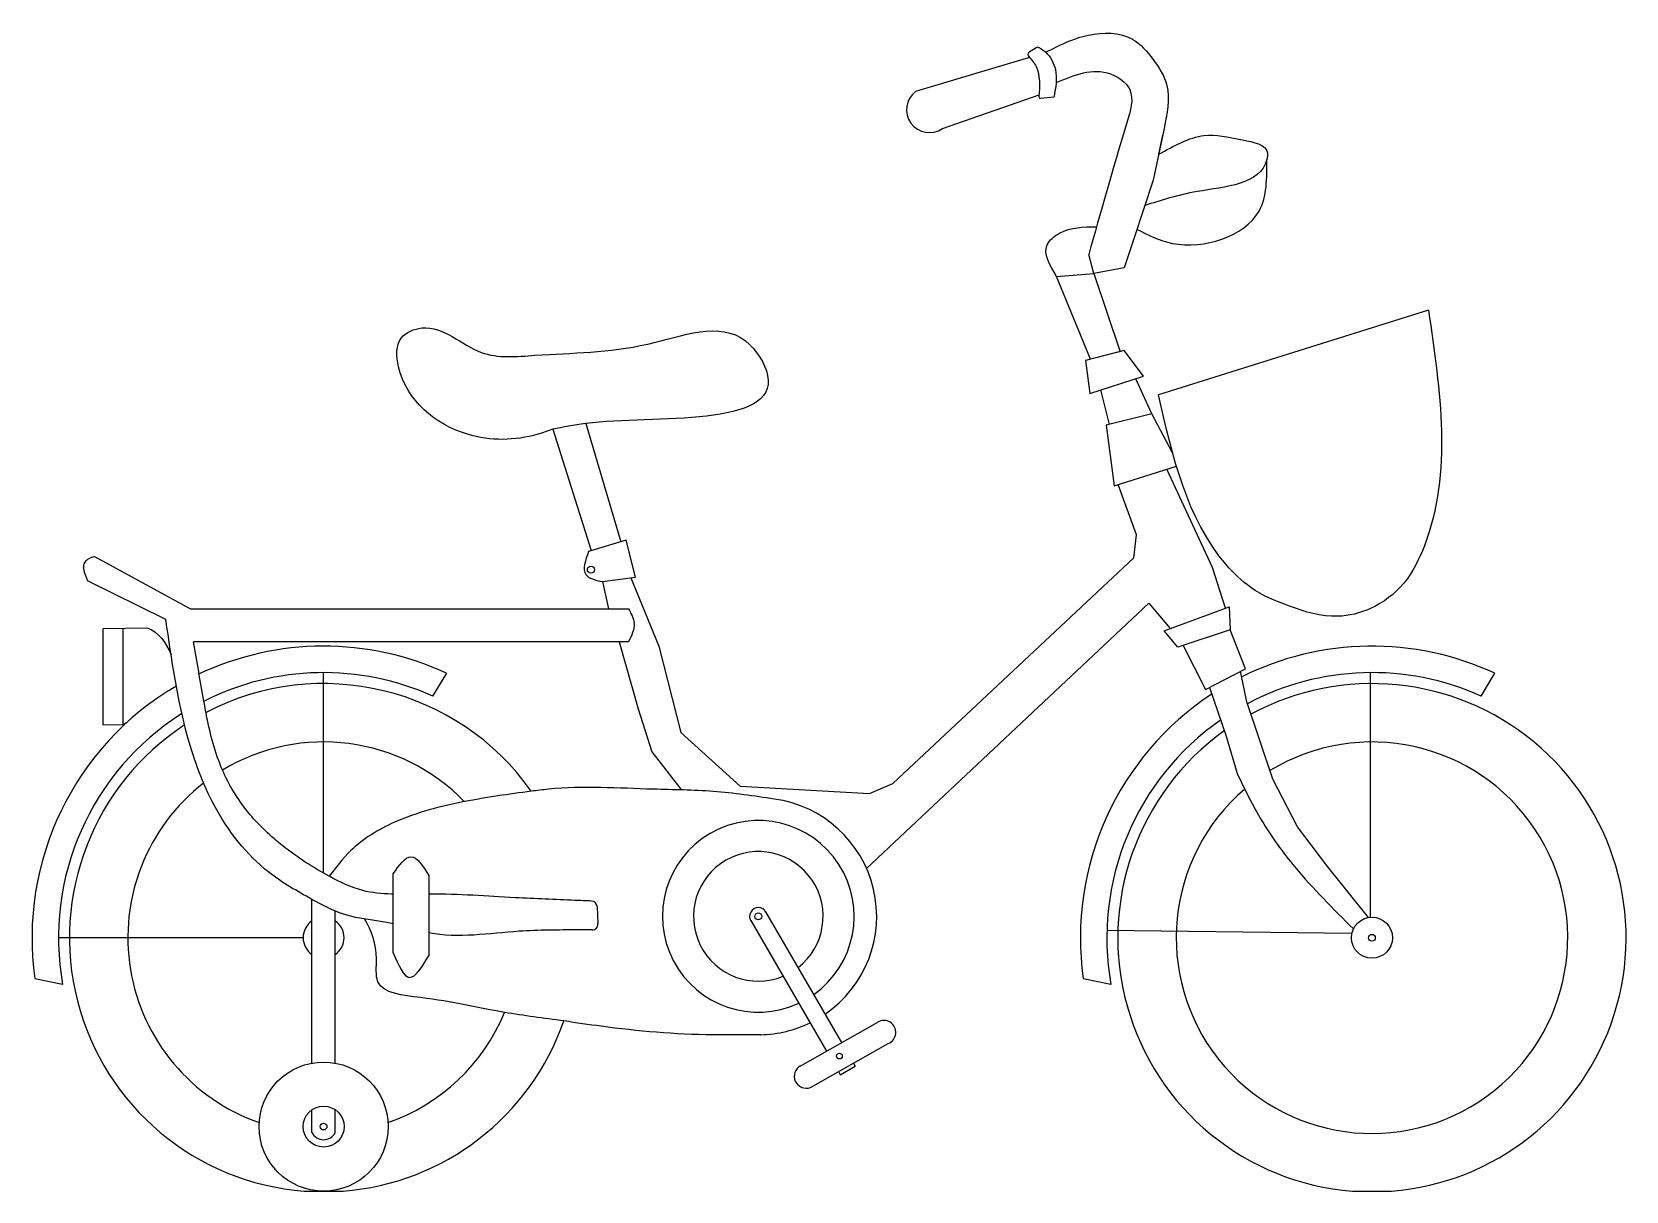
# Model space of a CAD drawing. Header units: millimetres. Extents: x -916 to 174, y 0 to 792.
import ezdxf

# ---------------------------------------------------------------- set-up
doc = ezdxf.new("R2010")
doc.units = ezdxf.units.MM
doc.layers.add('ceco.net 408', color=7, linetype='Continuous', lineweight=25)

msp = doc.modelspace()

# ---------------------------------------------------------------- linework, layer by layer
at = {"layer": 'ceco.net 408'}
for p, q in [((-234, 774.9), (-311.9, 751.5)), ((-229.6, 781.5), (-234.2, 778.6)), ((-293.6, 726.4), (-227.5, 749.4)), ((-226.5, 747.1), (-217.3, 748)), ((-142.1, 726.4), (-149.6, 691)), ((-149.6, 691), (-162.8, 650.8)), ((-162.8, 650.8), (-169.3, 631.1)), ((-190, 627.2), (-193.6, 640.2)), ((-215.5, 625.2), (-190, 627.2)), ((-192.3, 568.7), (-215.5, 625.2)), ((-169.3, 631.1), (-190, 627.2)), ((-190, 627.2), (-172.2, 573.7)), ((38.6, 602.1), (-145.8, 544.2)), ((-169.3, 574.6), (-195.7, 567.8)), ((-195.7, 567.8), (-192.9, 545.2)), ((-156.2, 557), (-169.3, 574.6)), ((-192.9, 545.2), (-156.2, 557)), ((-179.3, 524.1), (-185.2, 547.6)), ((-150.5, 531.4), (-161.4, 555.3)), ((-537.3, 524.7), (-513.4, 443.9)), ((-150.5, 531.4), (-181.6, 523.6)), ((-181.6, 523.6), (-176.3, 482)), ((-136.3, 504.7), (-150.5, 531.4)), ((-559.9, 520.7), (-533.7, 437.8)), ((-176.3, 482), (-133.6, 495.5)), ((-109.1, 426.3), (-140.3, 493.4)), ((-160.9, 448.6), (-173.5, 482.9)), ((-162.8, 432.8), (-160.9, 448.6)), ((-509.8, 445), (-535.4, 437.3)), ((-503.4, 419.6), (-509.8, 445)), ((-873.2, 433.8), (-807.4, 398)), ((-327.4, 278.6), (-162.8, 432.8)), ((-100, 398.5), (-109.1, 426.3)), ((-824.3, 390.6), (-877.9, 417.1)), ((-526, 416.6), (-503.4, 419.6)), ((-526, 416.6), (-521.8, 398)), ((-506.5, 419.2), (-487.4, 372.4)), ((-807.4, 398), (-508.1, 398)), ((-345.4, 220.5), (-152.4, 401.9)), ((-152.4, 401.9), (-137.9, 384.6)), ((-142.1, 383), (-97.5, 399.4)), ((-97.5, 399.4), (-96.9, 383.6)), ((-836.6, 384.8), (-867.5, 384.4)), ((-867.5, 384.4), (-867.5, 318.6)), ((-853.5, 319), (-853.5, 384.8)), ((-132.6, 371.8), (-142.1, 383)), ((-96.9, 383.6), (-132.6, 371.8)), ((-86.5, 357.1), (-96.9, 383.6)), ((-508.1, 375.4), (-805.5, 375.4)), ((-514.6, 375.4), (-501.5, 329.7)), ((-487.4, 372.4), (-472.4, 313.5)), ((-129.1, 373), (-113.7, 342.9)), ((-716.5, 217.3), (-716.5, 354.4)), ((-632.6, 354), (-642, 338.4)), ((-113.7, 342.9), (-86.5, 357.1)), ((-85.6, 334.5), (-89.8, 355.4)), ((-0.9, 187.2), (-0.9, 354.4)), ((74.6, 338.4), (83.9, 354)), ((-111, 344.3), (-99.7, 310.9)), ((-501.5, 329.7), (-492.1, 300.3)), ((-67.7, 281.5), (-85.6, 334.5)), ((-867.5, 318.6), (-853.5, 319)), ((-472.4, 313.5), (-431.9, 276.7)), ((-99.7, 310.9), (-92.2, 285.4)), ((-492.1, 300.3), (-472.4, 274.7)), ((-431.9, 276.7), (-343.4, 271.8)), ((-343.4, 271.8), (-327.4, 278.6)), ((-50.8, 249.1), (-67.7, 281.5)), ((-30.1, 221.6), (-50.8, 249.1)), ((-2.3, 187), (-30.1, 221.6)), ((-669, 162.8), (-669, 216.8)), ((-644.6, 215.8), (-644.6, 160.8)), ((-724.5, 87.4), (-724.5, 199.4)), ((-708.6, 87.4), (-708.6, 191.4)), ((-529.6, 194.5), (-529, 182.7)), ((-414.4, 190.9), (-362.5, 101.5)), ((-424.6, 185), (-372.8, 95.7)), ((-181.2, 178.4), (-13.7, 176.4)), ((-730.6, 173.2), (-897.8, 173.2)), ((-895, 141.3), (-913.9, 145.2)), ((-178.4, 141.3), (-197.4, 145.2)), ((-390.9, 85.5), (-337.8, 115.5)), ((-383.7, 70.9), (-330.6, 101)), ((-354.3, 87.5), (-353.1, 85.3)), ((-364.7, 81.7), (-363.4, 79.4)), ((-363.4, 79.4), (-353.1, 85.3)), ((-724.5, 40.1), (-724.5, 55.6)), ((-708.6, 40), (-708.6, 55.6)), ((-668.4, 48.5), (-668.2, 48.5)), ((-729.8, 0), (-703.2, 0)), ((-13.3, 0), (13.3, 0))]:
    msp.add_line(p, q, dxfattribs=at)
for centre, radius in [((-533.8, 424.8), 2.43), ((-419.4, 187.8), 2.3), ((-419.4, 187.8), 2.3), ((0, 173.2), 14), ((0, 173.2), 2.3), ((-716.5, 44.1), 44.1), ((-364, 92.3), 1.97), ((-716.5, 44.1), 14), ((-716.5, 44.1), 2.3)]:
    msp.add_circle(centre, radius, dxfattribs=at)
for centre, radius, start, end in [((-233.1, 776.9), 2, 122.6439, 223.6473), ((-228.5, 779.8), 2, 61.3483, 122.6439), ((-302.5, 739.1), 15.6, 127.2995, 304.9989), ((-226.6, 748.1), 1, 176.0703, 275.4202), ((-716.5, 173.2), 199.3, 65.1093, 115.2464), ((0, 173.2), 199.3, 65.1093, 116.5266), ((-716.5, 173.2), 181.2, 65.7021, 116.805), ((0, 173.2), 181.2, 65.7021, 118.02), ((-716.5, 173.2), 199.3, 120.3341, 188.0701), ((-716.5, 173.2), 173.7, 35.1878, 117.5512), ((0, 173.2), 199.3, 123.3061, 188.0701), ((0, 173.2), 173.7, 274.391, 118.4321), ((-716.5, 173.2), 181.2, 122.2954, 190.1348), ((-716.5, 173.2), 173.7, 123.1517, 265.609), ((0, 173.2), 181.2, 124.8042, 190.1348), ((-716.5, 173.2), 133.8, 44.051, 121.0596), ((0, 173.2), 173.7, 125.5252, 265.609), ((0, 173.2), 133.8, 130.5585, 121.395), ((-716.5, 173.2), 133.8, 127.7935, 250.8036), ((-419.4, 187.8), 80.9, 304.3389, 82.2475), ((-419.4, 187.8), 65.5, 305.3325, 294.9188), ((-419.4, 187.8), 44.3, 307.8476, 292.4037), ((-533.6, 194.3), 4, 2.7428, 87.494), ((-419.4, 187.8), 5.95, 28.6156, 211.6357), ((-716.5, 173.2), 14, 124.8383, 235.1617), ((-716.5, 173.2), 14, 304.6805, 55.3195), ((-533, 182.5), 4, 270.0003, 2.7428), ((-716.5, 173.2), 133.8, 289.1964, 337.5902), ((-716.5, 173.2), 173.7, 274.391, 340.8785), ((-419.4, 187.8), 80.9, 271.2796, 295.9124), ((-333.6, 108.5), 8.15, 291.6081, 121.256), ((-386.7, 78.5), 8.15, 117.6862, 291.6081), ((-716.5, 44.1), 8.95, 206.3933, 333.153)]:
    msp.add_arc(centre, radius, start, end, dxfattribs=at)
for points in [[(-223, 778.4), (-193.8, 790.2), (-163.7, 787.3), (-149.6, 773.5), (-140.2, 755.8), (-142.1, 726.4), (-145.8, 708.7)], [(-215.9, 757.7), (-178.8, 763.7), (-165.6, 752.9), (-167.5, 730.3), (-193.6, 640.2)], [(-145.8, 708.7), (-114.8, 721.5), (-88.4, 718.5), (-71.5, 709.7), (-71.9, 705.1), (-119.5, 683.2), (-155.3, 673.6)], [(-160.9, 657.6), (-136.4, 647.8), (-77.2, 669.9), (-71.9, 705.1)], [(-215.5, 625.2), (-222, 646.8), (-213.6, 654.7), (-188.3, 659.1)], [(38.6, 602.1), (35.8, 441.1), (21.7, 415.5), (-0.9, 398.3), (-23.5, 392.9), (-56.4, 399.8), (-82.8, 412.6), (-99.7, 428.3), (-145.8, 544.2)], [(-559.9, 520.7), (-537.3, 524.7), (-413.1, 557.6), (-428.1, 581.1), (-495, 579), (-572.1, 571.3), (-608.8, 573.3), (-649.3, 590), (-663.4, 583.1), (-665.3, 563.5), (-618.2, 517.3), (-570.2, 517.3), (-559.9, 520.7)], [(-535.4, 437.3), (-537.3, 421.5), (-526, 416.6)], [(-873.2, 433.8), (-879.8, 429.9), (-877.9, 417.1)], [(-508.1, 398), (-504.3, 388.2), (-508.1, 375.4)], [(-92.2, 285.4), (-75.2, 253), (-52.7, 221.6), (-12.7, 179.2)], [(-408.5, 268), (-450.2, 273.2), (-491.2, 274.7), (-562.7, 274.7), (-574.6, 273.3), (-620.3, 266.2), (-668.1, 252.1), (-698.2, 232.5), (-712.7, 215.2)], [(-669, 216.8), (-656.8, 228.6), (-644.6, 215.8)], [(-669, 162.8), (-657.7, 146.1), (-644.6, 160.8)]]:
    msp.add_spline(points, degree=3, dxfattribs=at)
for points, knots in [([(-234.6, 775.5), (-232.5, 773.4), (-226.6, 765.8), (-227.1, 755.5), (-227.6, 748.2)], [8.284931, 8.284931, 8.284931, 8.284931, 17.045118, 37.630619, 37.630619, 37.630619, 37.630619]), ([(-227.6, 781.6), (-225.9, 780.7), (-220.6, 777.2), (-214.2, 765.1), (-216.2, 754.3), (-217.3, 748)], [6.299603, 6.299603, 6.299603, 6.299603, 11.91123, 25.412839, 44.097185, 44.097185, 44.097185, 44.097185]), ([(-669, 182.8), (-680.3, 185.3), (-700.2, 186.1), (-727.7, 201.1), (-762, 220.5), (-792.4, 259.8), (-814.2, 319.9), (-820.4, 363.4), (-824.3, 390.6)], [141.036838, 141.036838, 141.036838, 141.036838, 175.518585, 199.414187, 233.880514, 293.442825, 342.822998, 424.882587, 424.882587, 424.882587, 424.882587]), ([(-669, 203), (-669.4, 203), (-676.4, 203.2), (-691.7, 204.6), (-716.9, 216.7), (-743.2, 233.8), (-768.5, 257.2), (-786.9, 286.5), (-794.6, 313.9), (-799.9, 344.1), (-803.1, 361.9), (-805.5, 375.4)], [139.382014, 139.382014, 139.382014, 139.382014, 140.476227, 160.234456, 185.183275, 222.982229, 254.238226, 287.867239, 325.400126, 338.711845, 379.772612, 379.772612, 379.772612, 379.772612]), ([(-533.4, 198.3), (-537.2, 198.4), (-554.5, 199.2), (-591.3, 200.5), (-624.6, 203.1), (-644.2, 203), (-644.6, 203)], [3.64926, 3.64926, 3.64926, 3.64926, 14.985106, 55.814365, 113.970749, 114.913104, 114.913104, 114.913104, 114.913104]), ([(-417.6, 106.9), (-428.6, 106.8), (-465.2, 106.2), (-510.3, 110), (-557.2, 117.1), (-599.7, 122.4), (-636.5, 131.7), (-682.9, 135.5), (-678.7, 164.1), (-683.6, 177.9), (-688.5, 186)], [0, 0, 0, 0, 33.089495, 109.540332, 135.283362, 176.096211, 234.386377, 265.494592, 281.236975, 309.776277, 309.776277, 309.776277, 309.776277]), ([(-533, 178.5), (-536.3, 178.5), (-552.9, 178.5), (-589.9, 178.5), (-624.5, 172.6), (-644.6, 176.5)], [4.194279, 4.194279, 4.194279, 4.194279, 14.100708, 53.966165, 115.766023, 115.766023, 115.766023, 115.766023])]:
    msp.add_open_spline(points, degree=3, knots=knots, dxfattribs=at)
for points in [[(-836.6, 384.8), (-829.4, 382.2), (-823.9, 374.8), (-820.8, 366.7)], [(-851.4, 320), (-852.1, 319.7), (-852.8, 319.3), (-853.5, 319)]]:
    msp.add_open_spline(points, degree=3, dxfattribs=at)

doc.saveas('drawing.dxf')
